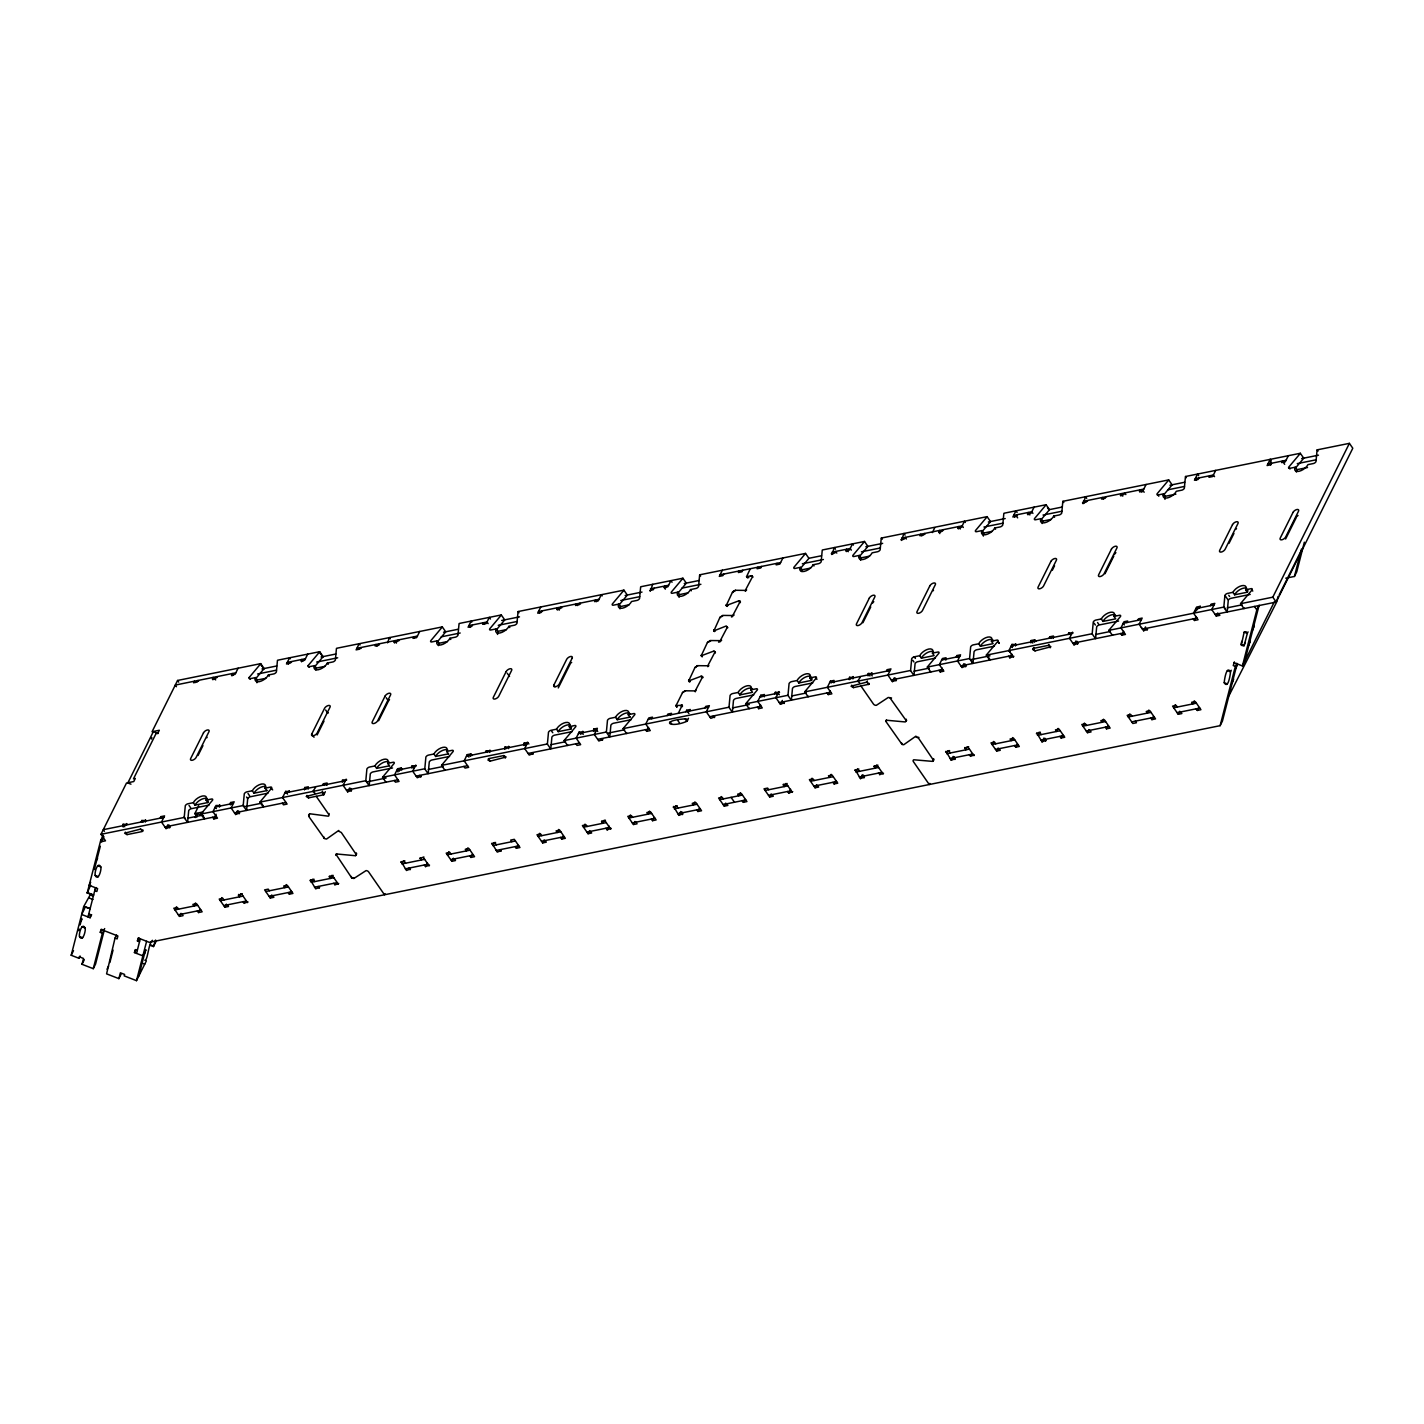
<?xml version="1.0" encoding="UTF-8"?>
<svg xmlns="http://www.w3.org/2000/svg" width="1424" height="1424" viewBox="0 0 1424 1424"><rect width="100%" height="100%" fill="white"/><g stroke="black" fill="none" stroke-linecap="round" stroke-linejoin="round"><path stroke-width="1.5" d="M678.322 713.317L682.096 705.378L676.097 705.503L682.648 692.367L685.122 690.8L695.25 690.907L702.495 677.041L701.195 676.24L688.682 680.939L694.93 667.589L697.635 665.667L707.764 665.773L714.884 652.263L713.709 651.106L701.195 655.805L707.443 642.455L710.149 640.533L720.277 640.64L727.397 627.13L726.222 625.99L713.887 630.868L719.957 617.34L722.644 615.417L732.79 615.524L739.91 601.996L738.736 600.857L726.222 605.556L732.47 592.206L735.158 590.284L745.304 590.39L752.424 576.88L751.676 575.67L746.55 576.667L750.323 568.71M698.009 665.649L696.728 665.951M709.668 641.441L710.558 641.156M734.695 591.191L735.549 590.266M718.55 642.135L719.832 641.815M721.737 616.574L722.644 616.129M731.438 616.984L732.79 616.432M747.28 577.699L747.119 576.595M208.99 805.112L191.279 808.69A2.278 1.104 -34.7 0 0 188.698 810.594L187.648 821.951A2.278 1.104 -34.7 0 1 187.505 822.36L184.105 817.465A2.278 1.104 -34.8 0 0 184.248 817.056L185.298 805.699A2.278 1.104 -34.7 0 1 187.879 803.795L193.326 802.691A7.957 3.863 -34.7 0 1 202.368 796.034A7.957 3.863 -34.7 0 1 206.053 800.128L207.744 802.566L195.035 805.147L193.326 802.691M246.548 797.031L247.687 798.668L246.637 810.007A2.278 1.104 -34.8 0 1 246.494 810.434L243.095 805.539A2.278 1.104 -34.8 0 0 243.237 805.112L244.287 793.773A2.278 1.104 -34.7 0 1 246.868 791.869L252.315 790.765A7.957 3.863 -34.7 0 1 261.357 784.09A7.957 3.863 -34.7 0 1 265.042 788.184L266.733 790.64L254.024 793.204L252.315 790.765M436.954 642.295L445.409 632.238A2.278 1.104 -34.8 0 0 445.694 631.793L442.312 626.898L336.562 648.294A2.278 1.104 -34.7 0 0 336.42 648.721L335.37 660.06A2.278 1.104 -34.7 0 1 332.789 661.964L327.342 663.068A7.957 3.863 -34.7 0 1 318.3 669.743A7.957 3.863 -34.7 0 1 314.633 665.631L309.186 666.735A2.278 1.104 -34.7 0 1 308.136 665.578L319.403 652.156A2.278 1.104 -34.7 0 0 319.706 651.694L323.106 656.589A2.278 1.104 -34.7 0 1 322.803 657.051L314.348 667.108M1250.201 594.413L1230.888 598.329A2.278 1.104 -34.8 0 0 1228.289 600.234L1227.257 611.572A2.261 1.104 -34.9 0 1 1227.096 612L1223.714 607.105A2.278 1.104 -34.8 0 0 1223.857 606.677L1224.907 595.339A2.278 1.104 -34.7 0 1 1227.488 593.434L1232.935 592.331A7.957 3.863 -34.7 0 1 1241.977 585.656A7.957 3.863 -34.7 0 1 1245.644 589.75L1247.335 592.206L1234.626 594.787L1232.935 592.331M79.495 936.511C82.681 942.83 85.992 930.548 85.155 928.021C81.969 921.72 78.658 934.002 79.495 936.511L82.645 937.74M95.177 875.44C98.363 881.741 101.674 869.459 100.837 866.949C97.651 860.63 94.34 872.912 95.177 875.44L98.327 876.668M1224.213 682.719C1228.307 689.714 1230.407 673.801 1230.496 671.79C1226.402 664.794 1224.302 680.708 1224.213 682.719L1227.381 683.947M336.58 855.237L351.817 878.056L353.864 878.483L366.039 870.616A2.278 1.495 26.5 0 1 368.638 871.915L384.48 894.77L385.05 893.613M308.883 814.742L308.866 816.575L324.494 838.611L326.523 839.056L338.734 830.459M356.196 854.881L355.626 855.61L356.587 853.759L355.324 855.699L336.883 854.008L335.922 855.379L336.58 853.67L336.082 854.471M915.952 736.137L903.742 744.734L902.122 744.503L885.764 721.292L886.76 720.259L905.201 721.95L906.465 720.01L906.216 720.9M915.917 736.867L918.516 738.166L933.539 760.345L932.542 761.377L913.799 759.775A2.278 1.477 26.5 0 0 913.425 761.68L929.249 784.535L929.836 783.378M356.32 854.649L341.297 832.488L338.698 831.189M906.269 719.191L906.18 720.58L889.84 697.689L888.238 697.475L876.401 705.289A2.278 1.495 26.5 0 1 873.446 704.026L861.004 686.083M144.785 960.239C147.758 961.307 148.345 943.115 152.439 940.303M80.064 955.967L78.925 958.281L71.2 955.273L83.696 906.59L90.157 894.948M93.735 895.002L87.184 893.062L100.801 840.018L103.365 835.781M80.118 924.888L81.773 918.444M94.322 869.601L100.321 846.23M101.407 841.94L103.098 835.407M95.479 887.757L88.003 916.931L89.534 913.852M78.925 958.281L79.299 956.821L83.518 958.459L82.005 964.297L93.272 968.676L95.568 964.066L104.148 930.655M84.746 908.316L81.684 914.475L90.104 917.75L90.851 914.831L88.751 914.012M93.272 968.676L102.386 933.183L100.285 932.364L101.033 929.445L117.889 935.995L117.142 938.914L115.024 938.096L116.554 935.016M151.46 739.02L151.834 737.561M121.165 974.016L118.868 978.626L106.586 973.856L115.024 938.096M109.879 962.517L113.066 950.075M118.868 978.626L120.381 972.788L124.582 974.425L124.208 975.885L136.49 980.655L146.369 960.862M144.411 954.169L145.924 949.719L142.863 955.86L134.443 952.585L135.191 949.683L137.291 950.502M139.534 941.745L137.434 940.926L138.181 938.007L149.342 942.35L1220.137 725.67L1222.433 721.06L1237.1 663.904M136.544 953.404L140.282 938.825M136.49 980.655L146.619 941.282M138.804 976.045L145.159 951.25M196.387 816.717L197.171 813.602L203.49 816.059M1220.137 725.67L1235.356 666.396L1233.255 665.578L1234.377 661.893M1241.799 641.298L1241.016 644.324L1244.184 645.553L1247.299 633.413L1246 631.704L1244.131 632.185L1241.283 645.286L1243.971 645.926L1244.968 642.527M1234.003 662.658L1242.422 665.934L1256.822 609.864L1259.119 605.253L1244.718 661.323M1278.058 596.425L1276.563 602.245L1228.912 695.82M1285.765 578.197L1294.434 576.453L1301.5 548.934M1304.348 542.206L1296.748 571.825L1294.434 576.453M150.321 945.34L153.472 946.568L155.554 940.071M886.048 720.722L886.458 721.487M886.102 720.419L885.764 721.292L886.458 719.921M906.145 721.22L906.501 720.33L906.002 721.487M87.184 893.062L90.62 885.23M100.801 840.018L101.869 841.566L105.501 840.819L100.979 834.304L126.505 783.022L133.767 781.545L135.298 778.465L133.482 778.839L155.964 733.716L157.779 733.342L159.31 730.263L152.048 731.74L177.573 680.458L260.717 663.637L264.116 668.532A2.278 1.104 -34.7 0 1 263.814 668.995L255.359 679.052M101.869 841.566L103.899 836.564M96.814 859.865L97.58 858.334M90.691 882.221L89.16 885.301L97.597 888.576L96.85 891.495L94.732 890.676L96.262 887.597M127.306 824.371L123.105 824.282L123.194 827.041M125.971 825.083L126.736 823.553M195.195 682.434L194.34 681.224L193.575 682.755L197.206 682.025L197.972 680.476L198.541 681.295M81.132 920.954L81.898 919.406M78.64 930.673L79.406 929.124M71.2 955.273L71.77 954.133M72.357 952.976L73.496 950.662M90.104 917.75L91.634 914.671M141.101 822.022L141.866 820.491L146.067 820.562M212.906 679.782L213.102 677.415L215.683 679.907M145.497 819.761L145.301 822.111M142.97 829.996L142.204 831.545L127.056 834.606L124.636 833.182L140.762 829.053L142.809 831.189L140.495 829.088M82.005 964.297L84.319 959.687M100.285 932.364L101.816 929.285M102.386 933.183L104.682 928.573M160.164 818.159L160.93 816.628L164.561 815.899L161.499 822.04L166.021 828.572L170.043 827.077M231.97 675.919L232.183 673.552L233.305 675.19M231.418 675.101L235.049 674.371L238.111 668.212M198.025 755.503L202.938 745.642M166.021 828.572L167.943 824.727M169.1 825.048L169.652 827.842M107.031 969.21L108.58 966.131M197.099 816.895L194.839 813.62L198.701 805.859M195.213 817.554L197.171 813.602M137.434 940.926L138.965 937.846M134.443 952.585L135.974 949.523M220.222 805.557L216.021 805.486L212.959 811.644L217.48 818.159L213.849 818.907L212.71 817.269M219.652 804.756L219.456 807.105M290.247 658.778L289.553 657.799L286.491 663.958L290.122 663.21L290.888 661.679L291.457 662.498M213.849 818.907L216.145 814.279M153.472 946.568L156.444 940.623M176.469 906.803L174.938 909.883L197.633 905.29M239.659 812.979L235.636 814.492L231.115 807.96L234.177 801.801L230.546 802.549L230.35 804.898M301.585 661.822L301.781 659.472L302.92 661.11M301.016 661.021L304.647 660.273L307.726 654.132M178.57 909.135L177.43 907.515L173.799 908.245L179.46 916.397L180.99 913.336M235.636 814.492L237.559 810.648M238.716 810.968L239.268 813.745M195.533 902.941L194.002 906.02L192.881 904.382L196.512 903.653L202.155 911.805L198.523 912.553L197.402 910.915M198.523 912.553L200.054 909.473M221.877 897.618L220.328 900.698L243.041 896.105M223.977 899.95L222.838 898.33L219.207 899.06L224.867 907.213L226.398 904.133M311.767 734.001L324.53 708.369A3.418 1.655 -34.7 0 1 328.392 705.503A3.418 1.655 -34.7 0 1 329.976 707.265L317.214 732.897A3.418 1.655 -34.7 0 1 313.333 735.763A3.418 1.655 -34.7 0 1 311.767 734.001L314.028 737.258M289.82 791.477L285.637 791.406L282.557 797.547L287.096 804.079L283.465 804.809L282.326 803.172M288.502 792.207L289.268 790.658M317.125 734.962L323.996 721.149M360.023 644.93L359.168 643.719L356.107 649.86L359.738 649.13L360.503 647.6L361.073 648.401M240.941 893.756L239.41 896.835L238.662 894.432M238.271 895.198L242.294 893.702M242.792 901.73L244.305 902.585M243.931 903.368L247.936 901.855M308.136 789.163L308.332 786.796L304.7 787.543L304.505 789.893M377.075 646.104L375.936 644.467L375.171 646.015L378.802 645.268L379.567 643.737M314.918 793.097L312.835 791.424L315.558 787.419M322.696 785.283L323.462 783.734L327.093 783.004L326.897 785.354M394.501 643.025L394.697 640.675L396.406 643.114M309.524 814.083L308.599 815.311M309.934 813.798L328.303 816.183A2.278 1.495 26.5 0 0 328.659 814.279L329.051 813.496M309.257 815.81L309.257 814.243M322.661 791.192L322.091 792.349L306.231 796.443L308.403 797.885L323.8 794.788L324.298 793.293L322.091 792.349L323.8 794.788L325.331 791.708M393.932 642.206L397.563 641.476L398.328 639.946L398.898 640.747M269.367 890.765L268.228 889.146L264.597 889.875L270.257 898.028L271.788 894.948M286.331 884.571L284.8 887.65L283.679 886.013L287.31 885.283L292.952 893.435L289.321 894.165L288.2 892.545M346.726 779.96L342.525 779.889L342.33 782.239M346.157 779.142L343.095 785.3L347.616 791.833L351.639 790.32M414.331 637.632L413.779 636.813L413.013 638.361L416.645 637.614L419.706 631.473M289.321 894.165L290.852 891.104M378.624 720.74L388.449 701.017A3.418 1.655 -34.7 0 1 389.517 699.665M323.96 837.009L323.8 838.077M347.616 791.833L349.539 787.988M350.696 788.309L351.247 791.085M319.67 887.348L315.665 888.843L310.379 879.925M312.675 879.249L311.126 882.31L333.839 877.718M310.005 880.691L314.01 879.178M331.739 875.386L330.208 878.466L329.46 876.063M329.069 876.828L333.091 875.333M333.59 883.361L335.103 884.215M334.729 884.98L338.734 883.485M402.369 769.636L401.248 767.999L397.616 768.729L394.555 774.887L399.076 781.42L395.445 782.15L394.306 780.512M356.392 852.94L356.303 854.329M401.248 767.999L401.052 770.348M471.825 622.039L471.148 621.06L468.087 627.201L471.718 626.471L472.483 624.94M351.283 876.454L351.817 878.056L354.238 877.718M416.342 765.881L412.141 765.792L411.945 768.159M415.772 765.062L412.711 771.221L417.232 777.735L421.255 776.24M484.516 624.353L483.377 622.733L482.611 624.264L486.243 623.534L489.322 617.375L490.443 619.013M410.468 868.96L406.463 870.473L401.176 861.538M403.455 860.861L401.924 863.941L424.637 859.348M400.803 862.321L404.808 860.808M471.985 755.557L470.863 753.919L467.232 754.649L464.153 760.808L468.692 767.34L465.061 768.07L463.921 766.432M540.764 606.962L537.702 613.121L541.334 612.391L542.099 610.843M470.863 753.919L470.65 756.269M421.575 858.939L421.006 860.096L420.258 857.693M419.866 858.458L423.889 856.945M424.388 864.991L425.527 866.611L427.431 862.766M485.531 752.335L486.296 750.786L490.497 750.875M557.336 610.077L557.532 607.728L559.24 610.166M425.527 866.611L429.532 865.116M489.927 750.056L489.731 752.406M448.863 851.677L447.332 854.756L470.027 850.164M509.258 747.084L505.057 746.995L504.861 749.344M508.688 746.265L508.493 748.615M577.432 605.556L576.293 603.918L575.527 605.467L579.159 604.737L579.924 603.189L580.494 604.007M450.963 854.026L449.824 852.389L446.193 853.136L451.853 861.289L453.384 858.209M467.926 847.832L466.396 850.893L465.274 849.274L468.905 848.526L474.548 856.696L470.917 857.426L469.795 855.788M528.891 744.04L527.752 742.402L524.121 743.132L523.925 745.5M555.022 686.635L553.883 685.015L566.663 659.365A3.418 1.655 -34.7 0 1 570.526 656.517A3.418 1.655 -34.7 0 1 572.11 658.262M527.752 742.402L524.691 748.561L529.212 755.076L533.235 753.581M596.496 601.693L595.374 600.074L594.609 601.604L598.24 600.875L601.302 594.716L602.138 595.944M470.917 857.426L472.448 854.347M572.11 658.262L559.329 683.912A3.418 1.655 -34.7 0 1 555.467 686.76A3.418 1.655 -34.7 0 1 553.883 685.015M558.261 687.934L570.045 664.26A3.418 1.655 -34.7 0 1 570.294 663.833M501.266 850.591L497.261 852.104L491.974 843.168M494.253 842.492L492.722 845.571L515.435 840.979M491.6 843.934L495.605 842.438M515.185 846.604L516.325 848.241L517.855 845.162M583.413 732.078L579.212 731.989L576.15 738.148L580.672 744.663L577.04 745.411L575.901 743.773M650.252 591.28L652.744 584.303M582.843 731.26L582.078 732.79L583.199 734.428M649.682 590.462L653.313 589.732L654.079 588.183M539.66 833.307L538.13 836.386L560.825 831.794M602.85 739.501L598.828 740.996L594.306 734.464L597.368 728.323L593.737 729.052L593.541 731.402M665.346 589.144L664.207 587.525L664.972 585.976L666.112 587.614M664.207 587.525L667.838 586.795L670.9 580.636L672.039 582.256M541.761 835.657L540.622 834.019L536.99 834.749L542.651 842.919L544.182 839.84M558.724 829.444L557.193 832.524L556.072 830.904L559.703 830.156L565.346 838.327L561.715 839.056L560.593 837.419M561.715 839.056L563.245 835.977M585.05 824.122L583.52 827.202L606.232 822.609M587.151 826.472L586.029 824.834L582.398 825.564L588.059 833.734L589.589 830.655M722.36 570.223L719.298 576.382L722.929 575.634L723.695 574.103M651.694 718.711L652.459 717.162L648.828 717.91L645.748 724.051L650.287 730.583L646.656 731.313L645.517 729.693M604.132 820.26L602.601 823.339L601.854 820.936M646.656 731.313L648.561 727.468M601.462 821.701L605.485 820.206M605.983 828.234L607.122 829.872L609.027 826.027M667.126 715.578L667.892 714.047L671.523 713.317L670.757 714.848M739.127 570.971L738.362 572.519L741.993 571.789L742.758 570.241M607.122 829.872L611.127 828.359M630.458 814.937L628.927 818.017L651.622 813.424M685.887 711.786L686.653 710.256L690.284 709.508L689.519 711.057M757.888 567.179L757.123 568.728L760.754 567.98L761.52 566.449M632.559 817.287L631.419 815.649L627.788 816.379L633.449 824.532L634.979 821.47M688.504 718.23L686.973 721.292C669.387 728.839 659.454 720.526 685.282 718.853C688.985 718.497 687.329 724.211 685.282 718.853M649.522 811.075L647.991 814.154L646.87 812.517L650.501 811.787L656.144 819.939L652.512 820.687L651.391 819.049M704.951 707.924L705.717 706.393L709.348 705.663L706.286 711.804L710.807 718.337L714.83 716.842M776.97 563.317L776.187 564.865L779.836 564.118L782.897 557.977M652.512 820.687L654.043 817.607M682.861 813.852L678.856 815.347L673.57 806.429M675.848 805.753L674.317 808.832L697.03 804.24M673.196 807.194L677.201 805.699M678.856 815.347L680.761 811.502M681.918 811.84L682.488 814.617M694.93 801.89L693.399 804.969L692.26 803.332L695.891 802.602L701.551 810.754L697.92 811.502L696.781 809.864M697.92 811.502L699.451 808.423M764.243 696.87L764.439 694.503L760.808 695.25L757.746 701.391L762.267 707.924L758.636 708.654L757.497 707.034M831.847 554.523L834.339 547.564L835.479 549.201M758.636 708.654L760.541 704.809M721.256 796.568L719.725 799.647L742.42 795.055M774.567 693.844L775.332 692.313L779.533 692.384M846.372 551.586L846.568 549.237L848.277 551.693M784.446 702.744L780.423 704.257L775.902 697.724L778.964 691.566M775.902 697.724L776.365 696.799M723.356 798.9L722.217 797.28L718.586 798.01L724.246 806.162L725.777 803.083M780.423 704.257L782.346 700.412M740.32 792.705L738.789 795.785L737.65 794.147L741.299 793.417L746.941 801.57L743.31 802.317L742.189 800.68M743.31 802.317L744.841 799.238M768.746 789.715L767.625 788.095L763.994 788.825L769.654 796.977L771.185 793.898M833.841 682.772L834.055 680.423L830.406 681.153L827.344 687.311L831.883 693.844L828.234 694.574L827.113 692.936M901.463 540.444L903.955 533.484L905.094 535.104M862.891 622.751L870.74 606.962M900.894 539.625L904.525 538.895L905.29 537.364L906.412 538.984M785.728 783.52L784.197 786.6L783.431 784.197M828.234 694.574L830.156 690.729M783.058 784.962L787.08 783.467M787.579 791.495L788.718 793.115L790.623 789.27M788.718 793.115L792.723 791.619M853.67 677.379L849.487 677.308L849.274 679.657M853.118 676.56L852.905 678.928M921.862 535.869L920.723 534.231L919.957 535.762L923.589 535.032L924.354 533.502L924.924 534.32M812.054 778.198L810.523 781.26L833.218 776.667M859.687 682.861L857.622 681.188L860.345 677.183M872.449 673.588L868.248 673.499L868.053 675.866M939.858 533.608L938.719 531.971L939.484 530.44L940.623 532.06M867.447 680.957L866.878 682.096L851.018 686.19L853.439 687.614L869.174 684.196L866.878 682.096L868.569 684.552L869.156 683.395M871.88 672.769L871.114 674.3L872.236 675.937M938.719 531.971L942.35 531.241L943.115 529.692M814.154 780.53L813.015 778.892L809.384 779.64L815.044 787.792L816.575 784.713M831.118 774.336L829.587 777.415L828.448 775.777L832.079 775.048L837.739 783.2L834.108 783.93L832.987 782.31M886.547 671.185L887.312 669.654L890.943 668.906L887.882 675.065L892.403 681.598L896.426 680.085M958.352 528.927L958.548 526.577L960.257 529.016M834.108 783.93L835.639 780.868M892.403 681.598L894.325 677.753M895.482 678.073L896.034 680.85M889.84 697.689L891.566 697.974M864.457 777.112L860.434 778.608L855.165 769.672M857.444 769.013L855.913 772.075L878.626 767.483M854.792 770.455L858.797 768.942M860.434 778.608L862.357 774.763M863.514 775.083L864.083 777.878M876.525 765.151L874.977 768.23L874.229 765.827M873.855 766.593L877.86 765.08M878.377 773.125L879.89 773.98M879.516 774.745L883.521 773.25M945.821 660.113L946.034 657.763L942.403 658.493L939.342 664.652L943.863 671.185L940.232 671.914L939.092 670.277M901.178 742.705L902.407 743.933M1017.074 512.444L1015.935 510.824L1012.873 516.965L1016.505 516.236L1017.27 514.687M940.232 671.914L942.136 668.07M956.163 657.105L956.928 655.556L960.559 654.826L957.498 660.985L962.019 667.5L966.024 666.005M1027.968 514.847L1028.164 512.498L1029.872 514.936M917.181 737.134L918.907 737.401M1027.398 514.028L1031.029 513.299L1034.091 507.14M962.019 667.5L963.923 663.655M965.098 663.993L965.65 666.77M933.61 758.618L933.396 759.686M933.806 759.437L932.845 761.288L933.414 760.558M955.255 758.725L951.232 760.238L945.963 751.302M948.242 750.626L946.711 753.705L969.406 749.113M945.589 752.068L949.594 750.573M951.232 760.238L953.154 756.393M954.311 756.714L954.863 759.508M1010.079 652.192L1008.94 650.572L1012.001 644.413L1016.202 644.502M1083.059 503.704L1085.551 496.727L1086.672 498.364M1015.632 643.684L1015.437 646.033M1052.336 570.223L1054.294 566.271A3.4 1.655 -34.7 0 1 1054.561 565.844M1082.489 502.886L1086.12 502.156L1086.886 500.607L1087.455 501.426M967.323 746.781L965.775 749.843L965.027 747.458M1008.708 656.197L1009.83 657.835L1011.752 653.99M964.653 748.223L968.658 746.71M1009.83 657.835L1013.852 656.322M969.174 754.738L970.687 755.61M970.314 756.375L974.319 754.88M1035.835 641.459L1034.714 639.821L1031.083 640.551L1030.869 642.9M1034.714 639.821L1034.5 642.171M1103.458 499.112L1102.318 497.492L1101.553 499.023L1105.184 498.293L1105.95 496.745M1033.806 647.493L1032.614 649.451L1035.034 650.875L1050.894 646.781L1048.473 645.357L1033.343 648.418L1035.034 650.875M993.649 741.441L992.119 744.521L1014.814 739.928M1049.079 638.29L1049.844 636.759L1053.475 636.03L1053.279 638.379M1120.884 496.05L1121.08 493.683L1122.788 496.139M1048.936 644.431L1050.164 647.813M995.75 743.791L994.611 742.153L990.979 742.883L996.64 751.053L998.171 747.974M1012.713 737.579L1011.182 740.658L1010.043 739.038L1013.674 738.291L1019.335 746.461L1015.704 747.191L1014.582 745.553M1068.142 634.445L1068.908 632.897L1073.109 632.986M1139.948 492.188L1140.143 489.838L1141.852 492.277M1072.539 632.167L1069.477 638.326L1073.999 644.841L1078.021 643.345M1139.378 491.369L1143.009 490.639L1146.089 484.48M1015.704 747.191L1017.234 744.111M1105.006 573.747L1113.853 556.001M1073.999 644.841L1075.921 640.996M1077.078 641.316L1077.63 644.111M1046.053 740.355L1042.03 741.868L1036.761 732.933M1039.039 732.256L1037.509 735.336L1060.204 730.743M1036.387 733.698L1040.392 732.203M1042.03 741.868L1043.952 738.024M1045.109 738.344L1045.661 741.121M1058.103 728.394L1056.572 731.473L1055.451 729.853L1059.082 729.106L1064.743 737.276L1061.111 738.006L1059.972 736.368M1061.111 738.006L1062.642 734.926M1126.865 622.555L1127.63 621.024L1123.999 621.754L1120.919 627.913L1125.458 634.428L1121.827 635.175L1120.688 633.538M1198.866 477.948L1198.1 479.496L1194.469 480.226L1197.531 474.067L1198.67 475.705M1121.827 635.175L1123.732 631.33M1084.447 723.072L1082.916 726.151L1105.611 721.559M1137.758 620.348L1138.524 618.817L1142.155 618.087L1139.093 624.228L1143.614 630.761L1147.619 629.248M1209.759 475.741L1208.994 477.289L1212.625 476.542L1215.687 470.401M1086.548 725.421L1085.408 723.784L1081.777 724.513L1087.438 732.684L1088.968 729.604M1143.614 630.761L1145.519 626.916M1103.511 719.209L1101.98 722.288L1100.841 720.651L1104.472 719.921L1110.133 728.091L1106.501 728.821L1105.38 727.183M1106.501 728.821L1108.032 725.742M1129.837 713.887L1128.306 716.966L1151.001 712.374M1193.33 618.835L1194.451 620.472L1198.082 619.743L1193.561 613.21L1196.623 607.051L1200.254 606.321L1199.489 607.852M1271.294 461.002L1270.172 459.365L1267.111 465.523L1270.742 464.794L1271.507 463.245M1229.019 543.327L1233.932 533.466M1148.901 710.024L1147.37 713.104L1146.249 711.466L1149.88 710.736L1155.54 718.889L1151.909 719.636L1150.77 717.999M1194.451 620.472L1196.374 616.628M1151.909 719.636L1153.44 716.557M1210.4 605.645L1211.165 604.114L1214.797 603.384L1211.717 609.525L1216.256 616.058L1219.887 615.328L1218.748 613.691M1288.328 455.698L1285.267 461.857L1281.636 462.586L1282.401 461.056L1284.662 464.313M1216.256 616.058L1217.787 612.979M1175.245 704.702L1173.714 707.781L1196.409 703.189M1177.345 707.034L1176.206 705.414L1172.575 706.144L1178.235 714.296L1179.766 711.235M1194.309 700.839L1192.778 703.919L1191.639 702.281L1195.27 701.551L1200.93 709.704L1197.299 710.451L1196.178 708.814M1197.299 710.451L1198.83 707.372M1285.623 538.984L1296.427 517.286M1248.065 631.864L1247.299 633.413L1244.131 632.185M1231.262 670.259L1230.496 671.79L1227.328 670.562M1253.512 627.094L1254.277 625.563L1252.764 630.013M1235.356 666.396L1236.886 663.317M1236.708 665.489L1237.474 663.94L1235.943 668.408M1249.631 642.171L1250.397 640.64L1248.884 645.09M1244.256 608.137A2.278 1.104 -34.9 0 0 1243.971 608.6L1240.571 603.705L1272.807 597.172L1349.4 443.345L1352.8 448.24L1276.189 602.067L1215.117 614.42M1232.828 680.565L1233.593 679.017L1232.08 683.467M1242.422 665.934L1274.32 601.889M1279.215 594.805L1300.913 551.213M250.268 679.141L249.147 677.504L260.414 664.082A2.278 1.104 -34.7 0 0 260.717 663.637M495.944 630.369L504.399 620.312A2.278 1.104 -34.6 0 0 504.701 619.849L501.301 614.954L459.169 623.481A2.278 1.104 -34.8 0 0 459.026 623.908L457.976 635.246A2.278 1.104 -34.8 0 1 455.395 637.151L449.948 638.255A7.957 3.863 -34.7 0 1 440.906 644.93A7.957 3.863 -34.7 0 1 437.239 640.836L431.792 641.939A2.278 1.104 -34.7 0 1 430.742 640.764L442.01 627.343A2.278 1.104 -34.9 0 0 442.312 626.898M618.55 605.556L627.005 595.499A2.278 1.104 -34.7 0 0 627.29 595.036L623.908 590.141L518.158 611.537A2.278 1.104 -34.8 0 0 518.016 611.964L516.965 623.32A2.278 1.104 -34.7 0 1 514.384 625.225L508.938 626.329A7.957 3.863 -34.7 0 1 499.895 632.986A7.957 3.863 -34.7 0 1 496.228 628.892L490.782 629.995A2.278 1.104 -34.7 0 1 489.731 628.821L500.999 615.417A2.278 1.104 -34.9 0 0 501.301 614.954M677.539 593.612L685.994 583.555A2.278 1.104 -34.6 0 0 686.297 583.11L682.897 578.215L640.764 586.741A2.278 1.104 -34.8 0 0 640.622 587.151L639.572 598.507A2.278 1.104 -34.7 0 1 636.991 600.412L631.544 601.515A7.957 3.863 -34.7 0 1 622.502 608.173A7.957 3.863 -34.7 0 1 618.835 604.079L613.388 605.182A2.278 1.104 -34.8 0 1 612.338 604.007L623.605 590.604A2.278 1.104 -34.9 0 0 623.908 590.141M800.146 568.817L808.601 558.742A2.278 1.104 -34.6 0 0 808.903 558.297M859.135 556.873L867.59 546.816A2.261 1.104 -34.9 0 0 867.875 546.353L864.493 541.458L822.36 549.984A2.278 1.104 -34.5 0 0 822.218 550.412L821.167 561.75A2.278 1.104 -34.7 0 1 818.586 563.655L813.14 564.758A7.957 3.863 -34.7 0 1 804.097 571.433A7.957 3.863 -34.7 0 1 800.43 567.339L794.984 568.443A2.278 1.104 -34.8 0 1 793.933 567.268L805.201 553.847A2.278 1.104 -34.7 0 0 805.503 553.402L808.885 558.297L821.488 555.752M981.741 532.06L990.196 522.003A2.278 1.104 -34.6 0 0 990.499 521.54L987.099 516.645L881.349 538.058A2.278 1.104 -35 0 0 881.207 538.468L880.157 549.824A2.278 1.104 -34.8 0 1 877.576 551.729L872.129 552.832A7.957 3.863 -34.7 0 1 863.086 559.49A7.957 3.863 -34.7 0 1 859.42 555.396L853.973 556.499A2.278 1.104 -34.7 0 1 852.923 555.324L864.19 541.921A2.278 1.104 -34.9 0 0 864.475 541.458M1040.73 520.134L1049.185 510.059A2.261 1.104 -34.9 0 0 1049.47 509.614L1062.162 507.051M994.361 646.193L976.65 649.771A2.278 1.104 -34.7 0 0 974.069 651.676L973.019 663.014A2.278 1.104 -34.5 0 1 972.877 663.442L969.477 658.547A2.278 1.104 -35.1 0 0 969.619 658.137L970.67 646.781A2.278 1.104 -34.7 0 1 973.251 644.876L978.697 643.773A7.957 3.863 -34.7 0 1 987.74 637.098A7.957 3.863 -34.7 0 1 991.407 641.209L996.853 640.106A2.278 1.104 -34.7 0 1 997.921 641.263L986.636 654.684A2.278 1.104 -34.9 0 0 986.334 655.147L989.733 660.042A2.278 1.104 -34.6 0 1 990.018 659.579L988.327 657.14M1163.319 495.321L1171.792 485.264A2.278 1.104 -34.9 0 0 1172.077 484.801L1168.695 479.906L1062.945 501.301A2.278 1.121 -34.2 0 0 1062.785 501.729L1061.752 513.067A2.278 1.104 -34.7 0 1 1059.171 514.972L1053.724 516.075A7.957 3.863 -34.7 0 1 1044.682 522.75A7.957 3.863 -34.7 0 1 1041.015 518.656L1035.551 519.76A2.278 1.104 -34.7 0 1 1034.518 518.585L1045.786 505.164A2.278 1.104 -34.6 0 0 1046.088 504.719L1049.47 509.614M1294.95 468.674L1303.423 458.617A2.278 1.104 -34.6 0 0 1303.725 458.172L1300.308 453.277L1185.551 476.488A2.278 1.104 -34.9 0 0 1185.409 476.915L1184.359 488.272A2.278 1.104 -34.8 0 1 1181.778 490.176L1176.331 491.28A7.957 3.863 -34.7 0 1 1167.288 497.937A7.957 3.863 -34.7 0 1 1163.604 493.843L1158.157 494.947A2.278 1.104 -34.7 0 1 1157.107 493.772L1168.392 480.369A2.278 1.086 -35.1 0 0 1168.677 479.906M1193.561 613.21L1200.254 606.321M488.557 758.654L488.04 760.167L490.248 761.11L506.125 757.016L503.687 755.592L488.557 758.654L490.248 761.11M685.496 690.765L682.416 692.723M747.956 577.112L748.846 577.557M249.147 677.504A2.278 1.104 -34.7 0 0 250.197 678.678L255.644 677.575A7.957 3.863 -34.7 0 0 259.31 681.669A7.957 3.863 -34.7 0 0 268.353 674.994L273.8 673.908A2.278 1.104 -34.7 0 0 276.381 671.986L277.431 660.647A2.278 1.104 -34.8 0 1 277.573 660.22L319.706 651.694M682.897 578.215A2.278 1.104 -34.6 0 1 682.612 578.66L671.327 592.081A2.278 1.104 -34.7 0 0 672.377 593.256L677.824 592.153A7.957 3.863 -34.7 0 0 681.491 596.247A7.957 3.863 -34.7 0 0 690.533 589.572L695.98 588.468A2.278 1.104 -34.7 0 0 698.561 586.563L699.611 575.225A2.278 1.104 -34.7 0 1 699.754 574.798L805.503 553.402M987.117 516.645A2.278 1.121 -34.4 0 1 986.814 517.108L975.511 530.529A2.278 1.104 -34.7 0 0 976.561 531.686L982.026 530.582A7.957 3.863 -34.7 0 0 985.693 534.694A7.957 3.863 -34.7 0 0 994.735 528.019L1000.182 526.916A2.278 1.104 -34.7 0 0 1002.763 525.011L1003.813 513.672A2.278 1.104 -35.1 0 1 1003.956 513.245L1046.088 504.719M1300.326 453.277A2.278 1.104 -34.6 0 1 1300.023 453.722L1288.738 467.143A2.278 1.104 -34.8 0 0 1289.788 468.318L1295.235 467.214A7.957 3.863 -34.7 0 0 1298.919 471.308A7.957 3.863 -34.7 0 0 1307.944 464.633L1313.391 463.53A2.278 1.104 -34.7 0 0 1315.99 461.625L1317.04 450.287A2.278 1.104 -34.6 0 1 1317.164 449.859L1349.4 443.345M235.814 672.822L175.277 685.069L176.416 686.706M305.412 658.742L287.256 662.409L288.396 664.047M356.872 648.329L417.41 636.083M599.006 599.326L538.468 611.59L539.607 613.21M650.448 588.931L668.604 585.246M720.063 574.833L780.601 562.587M1143.775 489.091L1083.255 501.337L1084.376 502.975M1267.876 463.993L1286.032 460.308M212.336 678.963L215.967 678.216L216.751 676.685L217.302 677.504M261.963 668.96L276.701 665.987M321.059 657.016L335.779 654.025M443.558 632.22L458.297 629.23M501.693 620.455L519.493 616.859M556.766 609.258L560.397 608.529L561.163 606.998L561.732 607.799M625.154 595.481L641.993 592.064M684.25 583.52L698.97 580.529M831.278 553.722L834.909 552.975L835.674 551.444L836.814 553.082M845.803 550.768L849.434 550.038L852.495 543.879L853.35 545.107M865.845 546.763L882.666 543.363M957.782 528.108L961.414 527.378L964.493 521.22L965.33 522.448M988.345 521.985L1005.184 518.567M1120.314 495.232L1123.945 494.484L1124.711 492.953L1125.85 494.591M1169.941 485.228L1184.661 482.255M1301.661 458.581L1318.464 455.182M257.566 673.997L276.505 670.17M316.662 662.053L337.702 657.799M441.262 636.831L460.201 633.004M498.258 625.296L517.179 621.469M620.757 600.519L639.696 596.674M681.954 588.13L700.893 584.303M802.353 563.762L823.392 559.507M861.431 551.818L880.37 547.973M983.948 527.022L1002.888 523.195M1043.027 515.061L1061.966 511.234M1167.644 489.856L1184.483 486.438M1297.264 463.619L1316.168 459.792M255.644 677.575L257.335 680.013L265.807 678.305M315.79 669.974A7.957 3.863 -34.7 0 1 316.324 668.087L324.797 666.379M438.414 645.606A7.957 3.863 -34.7 0 1 438.93 643.274L447.403 641.565M496.228 628.892L497.919 631.348L506.392 629.622M620.01 608.867A7.957 3.863 -34.7 0 1 620.526 606.535L628.999 604.808M677.824 592.153L679.515 594.591L687.988 592.882M801.587 571.469A7.957 3.863 -34.7 0 1 802.121 569.778L810.594 568.069M860.594 560.255A7.957 3.863 -34.7 0 1 861.111 557.852L869.583 556.125M983.183 534.712A7.957 3.863 -34.7 0 1 983.717 533.039L992.19 531.33M1042.19 523.516A7.957 3.863 -34.7 0 1 1042.706 521.095L1051.179 519.386M1163.604 493.843L1165.313 496.3L1175.904 494.146M1296.427 472.056A7.957 3.863 -34.7 0 1 1296.944 469.653L1307.535 467.517M206.053 800.128L211.5 799.024A2.278 1.104 -34.7 0 1 212.55 800.199L201.265 813.602A2.278 1.104 -34.7 0 0 200.962 814.065L204.362 818.96A2.278 1.104 -34.7 0 1 204.647 818.497M265.042 788.184L270.489 787.08A2.278 1.104 -34.7 0 1 271.539 788.255L260.254 801.676A2.278 1.104 -34.7 0 0 259.951 802.121L263.351 807.016A2.278 1.104 -34.7 0 1 263.654 806.571L260.823 802.477M374.921 765.952L376.63 768.39L389.339 765.827L387.648 763.371A7.957 3.863 -34.7 0 0 383.964 759.277A7.957 3.863 -34.7 0 0 374.921 765.952L369.475 767.055A2.278 1.104 -34.7 0 0 366.894 768.96L365.843 780.299A2.278 1.104 -34.8 0 1 365.701 780.726L369.101 785.621A2.278 1.104 -34.4 0 0 369.243 785.194L370.293 773.855A2.278 1.104 -34.7 0 1 372.874 771.95L392.543 767.963M387.648 763.371L393.095 762.267A2.278 1.104 -34.7 0 1 394.145 763.442L382.86 776.863A2.278 1.104 -34.7 0 0 382.558 777.308L385.957 782.203A2.278 1.104 -34.7 0 1 386.26 781.758M433.911 754.008L435.619 756.464L448.329 753.883L446.638 751.445A7.957 3.863 -34.7 0 0 442.953 747.351A7.957 3.863 -34.7 0 0 433.911 754.008L428.464 755.112A2.278 1.104 -34.7 0 0 425.883 757.016L424.833 768.373A2.278 1.104 -34.7 0 1 424.69 768.782L428.09 773.677A2.278 1.104 -34.6 0 0 428.232 773.268L429.283 761.911A2.278 1.104 -34.7 0 1 431.864 760.007L449.575 756.429M446.638 751.445L452.084 750.341A2.278 1.104 -34.7 0 1 453.135 751.516L441.849 764.919A2.278 1.104 -34.8 0 0 441.565 765.382L444.947 770.277A2.278 1.104 -34.6 0 1 445.231 769.814M556.517 729.195L558.226 731.651L570.935 729.07L569.226 726.632A7.957 3.863 -34.7 0 0 565.559 722.538A7.957 3.863 -34.7 0 0 556.517 729.195L551.07 730.298A2.278 1.104 -34.7 0 0 548.489 732.203L547.439 743.559A2.278 1.104 -34.7 0 1 547.297 743.987L550.696 748.882A2.278 1.104 -34.7 0 0 550.839 748.454L551.889 737.116A2.278 1.104 -34.7 0 1 554.47 735.193L572.181 731.616M569.226 726.632L574.691 725.528A2.278 1.104 -34.7 0 1 575.741 726.703L564.456 740.106A2.278 1.104 -34.7 0 0 564.153 740.569L567.553 745.464A2.278 1.121 -34.5 0 1 567.838 745.001M615.506 717.269L617.215 719.707L629.924 717.144L628.215 714.688A7.957 3.863 -34.7 0 0 624.549 710.594A7.957 3.863 -34.7 0 0 615.506 717.269L610.059 718.372A2.278 1.104 -34.7 0 0 607.478 720.277L606.428 731.616A2.278 1.104 -34.7 0 1 606.286 732.043L609.686 736.938A2.278 1.104 -34.8 0 0 609.828 736.511L610.878 725.172A2.278 1.104 -34.7 0 1 613.459 723.267L631.17 719.69M628.215 714.688L633.68 713.584A2.278 1.104 -34.7 0 1 634.73 714.759L623.445 728.18A2.278 1.104 -34.7 0 0 623.142 728.625L626.542 733.52A2.278 1.104 -35 0 1 626.845 733.075M738.113 692.456L739.821 694.912L752.531 692.331L750.822 689.892A7.957 3.863 -34.7 0 0 747.155 685.781A7.957 3.863 -34.7 0 0 738.113 692.456L732.666 693.559A2.278 1.104 -34.7 0 0 730.085 695.464L729.035 706.802A2.278 1.104 -34.8 0 1 728.892 707.23L732.292 712.125A2.278 1.104 -35 0 0 732.434 711.715L733.485 700.359A2.278 1.104 -34.7 0 1 736.066 698.454L753.777 694.876M750.822 689.892L756.269 688.789A2.278 1.104 -34.7 0 1 757.319 689.946L746.051 703.367A2.278 1.104 -34.9 0 0 745.767 703.83L749.149 708.725A2.278 1.104 -34.7 0 1 749.433 708.262M797.102 680.53L798.811 682.968L811.52 680.405L809.811 677.949A7.957 3.863 -34.7 0 0 806.144 673.855A7.957 3.863 -34.7 0 0 797.102 680.512L791.655 681.615A2.278 1.104 -34.7 0 0 789.074 683.538L788.024 694.876A2.278 1.104 -34.5 0 1 787.899 695.304L791.281 700.199A2.278 1.104 -34.5 0 0 791.424 699.771L792.474 688.433A2.278 1.104 -34.7 0 1 795.055 686.51L812.766 682.933M809.811 677.949L815.258 676.845A2.278 1.104 -34.8 0 1 816.308 678.02L805.041 691.423A2.278 1.104 -35 0 0 804.756 691.886L808.138 696.781A2.278 1.104 -34.6 0 1 808.423 696.318M935.354 658.119L917.661 661.715A2.278 1.104 -34.7 0 0 915.08 663.62L914.03 674.958A2.278 1.086 -35.4 0 1 913.87 675.385L910.488 670.49A2.278 1.104 -34.5 0 0 910.63 670.063L911.68 658.725A2.278 1.104 -34.7 0 1 914.261 656.82L919.708 655.716A7.957 3.863 -34.7 0 1 928.751 649.041A7.957 3.863 -34.7 0 1 932.417 653.135L934.126 655.592L921.417 658.155L919.708 655.716M932.417 653.135L937.864 652.032A2.278 1.104 -34.8 0 1 938.914 653.207L927.647 666.628A2.278 1.121 -34.3 0 0 927.327 667.073L930.744 671.968A2.278 1.104 -34.9 0 1 931.047 671.523M1101.304 618.959L1102.995 621.416L1115.722 618.835L1114.013 616.396A7.957 3.863 -34.7 0 0 1110.346 612.302A7.957 3.863 -34.7 0 0 1101.304 618.959L1095.857 620.063A2.278 1.104 -34.8 0 0 1093.276 621.968L1092.226 633.324A2.261 1.104 -34.9 0 1 1092.083 633.751L1095.483 638.646A2.278 1.104 -34.8 0 0 1095.626 638.219L1096.676 626.863A2.278 1.104 -34.7 0 1 1099.257 624.958L1118.57 621.06M1114.013 616.396L1119.46 615.293A2.278 1.104 -34.7 0 1 1120.51 616.467L1109.243 629.871A2.278 1.104 -34.9 0 0 1108.94 630.334L1112.34 635.229A2.278 1.104 -34.9 0 1 1112.642 634.766M1245.644 589.767L1251.091 588.664A2.278 1.104 -34.7 0 1 1252.141 589.821L1240.856 603.242A2.261 1.104 -34.9 0 0 1240.571 603.687M978.697 643.773L980.406 646.229L993.115 643.648L991.407 641.209M267.979 793.168L250.268 796.764A2.278 1.104 -34.7 0 0 247.687 798.668M163.796 817.429L103.276 829.676L104.397 831.313M233.411 803.35L215.255 807.016L216.377 808.654M284.871 792.937L345.391 780.69M415.007 766.593L396.851 770.277L397.972 771.915M466.467 756.197L526.987 743.933M578.447 733.538L596.603 729.853L597.724 731.491M648.045 719.44L708.582 707.194M760.042 696.781L778.198 693.114L779.32 694.734M829.64 682.701L890.178 670.455M941.638 660.042L959.794 656.357M1071.774 633.698L1011.236 645.944L1012.375 647.582M1141.389 619.618L1123.233 623.285L1124.355 624.922M1195.857 608.6L1214.031 604.915M194.839 813.62L203.009 811.983M100.979 834.304L184.105 817.465M200.962 814.065L243.095 805.539M259.951 802.121L365.701 780.726M382.558 777.308L424.69 768.782M441.547 765.382L547.297 743.987M564.153 740.569L606.286 732.043M623.142 728.625L728.892 707.23M745.749 703.83L787.881 695.304M804.738 691.886L910.488 670.49M927.344 667.073L969.477 658.547M986.334 655.147L1092.083 633.751M1108.94 630.334L1223.714 607.105M187.665 818.195L202.386 815.204M244.643 806.66L261.482 803.243M367.143 781.865L386.082 778.038M428.339 769.476L443.078 766.504M550.857 744.699L565.577 741.708M607.834 733.164L624.673 729.764M732.452 707.942L749.273 704.542M791.53 695.998L806.269 693.007M914.03 671.202L928.768 668.23M971.026 659.668L989.965 655.841M1095.626 634.463L1110.364 631.473M1227.346 607.799L1242.048 604.826M164.899 826.935L216.341 816.539M234.515 812.855L285.957 802.442M346.495 790.195L397.937 779.782M416.111 776.116L467.553 765.703M528.09 753.456L579.532 743.043M597.688 739.359L649.148 728.946M709.686 716.699L761.128 706.286M779.284 702.619L830.744 692.206M891.282 679.96L942.724 669.547M960.88 665.88L1012.339 655.467L1013.461 657.087M1072.877 643.221L1124.319 632.808M265.736 891.513L288.431 886.921M765.115 790.462L787.828 785.852M178.338 914.778L201.033 910.185M223.728 905.593L246.423 901M269.136 896.408L291.831 891.816M314.526 887.205L337.221 882.613M405.324 868.836L428.019 864.243M450.732 859.651L473.427 855.059M496.122 850.466L518.817 845.874M541.529 841.281L564.224 836.689M586.919 832.097L609.614 827.504M632.309 822.912L655.022 818.319M677.717 813.727L700.412 809.135M723.107 804.542L745.82 799.95M768.515 795.357L791.21 790.765M813.905 786.155L836.618 781.562M859.313 776.97L882.008 772.378M950.111 758.6L972.806 754.008M995.501 749.416L1018.213 744.823M1040.908 740.231L1063.603 735.638M1086.298 731.046L1109.011 726.454M1131.706 721.861L1154.401 717.269M1177.096 712.676L1199.809 708.084M179.46 916.397L183.091 915.668L181.969 914.03M224.867 907.213L228.499 906.483L227.359 904.845M270.257 898.028L273.889 897.298L272.767 895.66M451.853 861.289L455.484 860.559L454.363 858.921M516.325 848.241L519.956 847.511L514.295 839.341L510.664 840.089L511.803 841.709M542.651 842.919L546.282 842.171L545.161 840.552M588.059 833.734L591.69 832.987L590.551 831.367M633.449 824.532L637.08 823.802L635.958 822.182M724.246 806.162L727.878 805.432L726.756 803.795M769.654 796.977L773.285 796.247L772.146 794.61M815.044 787.792L818.675 787.063L817.536 785.425M996.64 751.053L1000.271 750.306L999.132 748.686M1087.438 732.684L1091.069 731.936L1089.93 730.316M1178.235 714.296L1181.867 713.566L1180.727 711.929M682.363 706.66L681.793 704.933L680.636 705.699M745.304 591.316L746.639 589.928M721.63 640.177L721.078 640.907M707.443 642.455L709.223 641.69M695.25 691.815L695.944 690.177M708.885 665.667L707.764 666.681M158.1 733.52L153.347 731.669L127.822 782.951L130.972 784.179M97.669 865.721L100.837 866.949M87.416 892.545L92.151 894.397M90.94 895.251L93.308 896.177M89.018 897.939L92.969 899.487M85.476 906.821L90.228 908.672L83.696 906.59M150.446 944.86L152.03 945.483M81.987 926.793L85.155 928.021M143.165 963.478L144.75 964.101M739.786 600.91L740.32 602.619M714.118 631.295L713.762 629.782M715.026 651.605L715.311 652.868M690.355 681.028L689.91 681.847L688.735 680.031M714.154 630.957L715.364 630.779M726.4 605.734L727.878 605.645M727.824 627.735L726.649 626.596M701.551 655.859L701.801 656.606M700.768 676.382L702.673 676.916M1317.182 449.859L1318.019 451.088M1295.235 467.214L1296.944 469.653M1289.165 467.748L1290.019 468.977M1214.53 476.648L1213.39 475.011L1195.234 478.678L1196.374 480.315M1272.807 597.172L1276.189 602.067M1185.551 476.488L1186.388 477.716M1251.945 589.874L1252.782 591.102M1254.473 606.464L1256.822 609.864M1228.752 595.268L1229.606 596.496M1157.961 495L1158.816 496.228M1225.334 595.944L1226.171 597.172M1226.598 597.795L1227.88 599.629M1223.857 606.677L1225.548 609.134M1143.009 490.639L1144.148 492.259M1195.822 616.467L1196.961 618.105L1142.475 629.123L1141.354 627.503M1062.945 501.301L1063.799 502.53M1146.106 628.393L1147.246 630.031M1053.724 516.075L1054.561 517.304M1047.494 507.62L1048.616 509.258M1041.015 518.656L1042.706 521.095M1032.934 513.388L1031.795 511.75L1013.639 515.435L1014.778 517.054M1097.548 622.519L1098.83 624.353M1094.13 623.196L1095.394 625.029M1016.505 516.236L1017.644 517.873M1131.938 716.236L1130.816 714.599L1127.185 715.329L1132.828 723.481L1136.459 722.751L1135.337 721.131M1068.908 632.897L1070.047 634.534M994.735 528.019L995.572 529.247M982.026 530.582L983.717 533.039M1049.844 636.759L1050.965 638.397M963.318 527.467L962.197 525.848L901.659 538.094L902.78 539.714M1031.083 640.551L1032.774 643.007M934.642 527.966L932.346 532.576M1012.001 644.413L1013.14 646.051M1008.94 650.572L1012.339 655.467M997.904 641.263L999.043 642.9M997.993 641.726L999.132 643.363M1040.018 732.968L1041.14 734.606M971.31 660.576L972.45 662.213M881.349 538.058L882.204 539.269M956.928 655.556L958.049 657.194M859.42 555.396L861.111 557.852M851.338 550.127L850.199 548.507L832.043 552.174L833.182 553.811M928.199 667.447L929.338 669.066M914.261 656.82L915.401 658.44M912.82 660.344L913.941 661.982M968.284 747.475L973.945 755.646M949.221 751.338L950.342 752.976M887.312 669.654L888.451 671.274M813.14 564.758L813.976 565.987M800.43 567.339L802.121 569.778M868.248 673.499L869.939 675.955M849.487 677.308L850.609 678.928M851.748 685.175L853.439 687.614M830.406 681.153L831.545 682.79M752.032 575.688L752.976 577.147M752.086 576.275L750.804 575.883M747.956 577.806L746.55 576.667M877.487 765.863L883.147 774.015M815.827 677.664L816.967 679.301M858.423 769.708L859.544 771.345M734.25 591.441L733.396 591.138M739.519 600.821L740.48 601.96M739.163 600.786L738.718 601.622M733.111 592.455L732.47 592.206M734.143 615.061L733.182 615.168M726.276 604.648L726.578 605.592M726.133 605.307L727.094 606.446M699.754 574.798L700.608 576.026M782.915 701.89L784.054 703.509M775.332 692.313L776.454 693.933M720.615 617.589L719.957 617.34M690.533 589.572L691.37 590.8M760.808 695.25L761.929 696.87M713.62 630.423L714.581 631.58M720.277 640.64L720.277 641.565M715.435 652.53L714.136 651.053M701.124 655.236L702.424 656.731M786.689 784.232L792.349 792.385M695.891 667.464L695.161 667.233M701.979 676.186L702.922 677.664M688.611 680.369L689.109 681.544M713.317 715.969L714.439 717.607M688.593 680.672L689.287 681.722M618.835 604.079L620.526 606.535M686.653 710.256L688.913 713.513M681.793 704.933L682.523 705.984M676.222 705.147L677.041 706.963M676.774 706.856L676.08 705.806L676.596 706.678M677.717 720.384L679.408 722.822M731.064 797.351L734.464 802.246M670.152 721.915L671.843 724.353M676.827 806.465L677.949 808.084M518.158 611.537L519.012 612.765M601.337 738.629L602.459 740.266M593.737 729.052L595.428 731.491M508.938 626.329L509.792 627.539M579.212 731.989L580.903 734.446M488.147 623.623L487.008 621.985L468.852 625.67L469.991 627.308M551.64 731.117L552.779 732.755M507.247 673.249L509.525 676.507M605.093 820.972L610.754 829.142M531.722 752.709L532.843 754.346M524.121 743.132L525.83 745.589M449.948 638.255L450.785 639.483M437.239 640.836L438.93 643.274M505.057 746.995L506.196 748.632M503.687 755.592L505.378 758.049M486.296 750.786L487.417 752.424M390.283 638.806L389.428 637.596L387.559 642.811M467.232 754.649L468.923 757.105M495.232 843.204L496.353 844.841M499.753 849.736L500.892 851.356M386.189 697.742L388.449 701.017M419.742 775.368L420.863 777.006M412.141 765.792L413.832 768.248M327.342 663.068L328.196 664.296M319.973 652.975L321.112 654.595M321.664 655.414L322.803 657.051M397.616 768.729L399.307 771.185M314.633 665.631L316.324 668.087M308.136 665.578L309.257 667.197M325.651 709.989L327.929 713.264A3.418 1.655 -34.7 0 1 328.179 712.837M423.498 857.729L429.158 865.881M404.434 861.573L405.555 863.211M408.955 868.106L410.094 869.744M268.353 674.994L269.207 676.222M260.984 664.901L262.123 666.539M262.675 667.358L263.814 668.995M323.462 783.734L324.601 785.372M316.217 796.319L328.677 814.279M304.7 787.543L305.822 789.163M306.961 795.411L308.652 797.849M285.637 791.406L287.523 794.111M332.7 876.098L338.36 884.251M271.041 787.899L272.66 789.893M177.573 680.458L178.712 682.096M313.636 879.961L314.757 881.581M318.157 886.476L319.296 888.113M248.007 793.488L249.698 795.945M243.237 805.112L244.376 806.749M230.546 802.549L231.685 804.168M201.834 814.421L204.095 817.679M189.018 805.432L190.709 807.871M241.902 894.468L247.562 902.62M184.248 817.056L185.387 818.675M160.93 816.628L162.069 818.266M141.866 820.491L143.005 822.111M123.105 824.282L124.796 826.739M125.365 832.15L127.056 834.606M1270.172 459.365L1270.742 464.794M571.113 662.908A3.418 1.655 -34.7 0 1 571.665 662.463M389.553 765.347A7.957 3.863 -34.7 0 1 389.339 765.827M376.63 768.39A7.957 3.863 -34.7 0 1 383.02 762.623A7.957 3.863 -34.7 0 1 389.375 762.392M448.542 753.403A7.957 3.863 -34.7 0 1 448.329 753.883M435.619 756.464A7.957 3.863 -34.7 0 1 441.298 751.053A7.957 3.863 -34.7 0 1 447.688 749.967M497.652 634.445A7.957 3.863 -34.7 0 1 497.919 631.348M208.242 801.142A7.957 3.863 -34.7 0 1 207.744 802.566M195.035 805.147A7.957 3.863 -34.7 0 1 200.713 799.736A7.957 3.863 -34.7 0 1 207.103 798.65M266.947 790.16A7.957 3.863 -34.7 0 1 266.733 790.64M254.024 793.204A7.957 3.863 -34.7 0 1 265.683 786.546M256.907 682.755A7.957 3.863 -34.7 0 1 257.335 680.031M206.854 737.757A3.4 1.655 -34.7 0 1 207.121 737.329M571.451 726.756A7.957 3.863 -34.8 0 1 570.917 729.088M558.226 731.651A7.957 3.863 -34.8 0 1 563.922 726.24A7.957 3.863 -34.8 0 1 570.294 725.154M630.138 716.664A7.957 3.863 -34.7 0 1 629.924 717.144M617.215 719.707A7.957 3.863 -34.7 0 1 623.961 713.78A7.957 3.863 -34.7 0 1 630.191 714.029M679.088 597.332A7.957 3.863 -34.7 0 1 679.515 594.591M872.698 603.028A3.418 1.655 -34.7 0 1 873.784 601.676M933.236 590.764A3.418 1.655 -34.7 0 1 933.485 590.337M921.399 658.155A7.957 3.863 -34.7 0 1 927.095 652.744A7.957 3.863 -34.7 0 1 933.485 651.658M980.388 646.229A7.957 3.88 -34.7 0 1 987.224 640.266A7.957 3.88 -34.7 0 1 993.418 640.622M983.414 536.083A7.957 3.863 -34.7 0 1 983.201 535.442M1114.832 554.025A3.4 1.655 -34.7 0 1 1115.9 552.672M1236.139 529.105A3.418 1.655 -34.7 0 1 1236.513 528.642M1297.033 516.396A3.4 1.655 -34.7 0 1 1298.029 515.488M1247.869 590.533A7.957 3.88 -34.7 0 1 1247.353 592.206M1234.626 594.787A7.957 3.88 -34.7 0 1 1240.322 589.376A7.957 3.88 -34.7 0 1 1246.712 588.29M1103.013 621.416A7.957 3.863 -34.7 0 1 1109.26 615.72A7.957 3.863 -34.7 0 1 1115.633 615.293M1165.01 499.326A7.957 3.863 -34.7 0 1 1165.313 496.3M739.821 694.912A7.957 3.863 -34.7 0 1 746.069 689.198A7.957 3.863 -34.7 0 1 752.442 688.789M812.036 678.714A7.957 3.863 -34.7 0 1 811.52 680.405M798.811 682.968A7.957 3.863 -34.7 0 1 804.489 677.557A7.957 3.863 -34.7 0 1 810.879 676.471M203.472 732.862L190.691 758.494A3.4 1.655 -34.7 0 0 192.276 760.256A3.4 1.655 -34.7 0 0 196.138 757.39L208.919 731.758A3.4 1.655 -34.7 0 0 207.334 729.996A3.4 1.655 -34.7 0 0 203.472 732.862M385.067 696.122L372.287 721.754A3.4 1.655 -34.7 0 0 373.871 723.517A3.4 1.655 -34.7 0 0 377.734 720.651L390.514 695.019A3.4 1.655 -34.7 0 0 388.93 693.257A3.4 1.655 -34.7 0 0 385.067 696.122M506.125 671.612L493.363 697.262A3.418 1.655 -34.8 0 0 494.929 699.006A3.418 1.655 -34.8 0 0 498.809 696.158L511.572 670.508A3.418 1.655 -34.7 0 0 509.988 668.764A3.418 1.655 -34.7 0 0 506.125 671.612M869.316 598.133L856.536 623.765A3.418 1.655 -34.7 0 0 858.12 625.528A3.418 1.655 -34.7 0 0 862.001 622.662L874.763 597.03A3.418 1.655 -34.7 0 0 873.179 595.268A3.418 1.655 -34.7 0 0 869.316 598.133M929.836 585.869L917.074 611.519A3.4 1.655 -34.7 0 0 918.658 613.281A3.4 1.655 -34.7 0 0 922.521 610.415L935.283 584.783A3.4 1.655 -34.7 0 0 933.717 583.021A3.4 1.655 -34.7 0 0 929.836 585.869M1050.912 561.376L1038.132 587.026A3.418 1.655 -34.7 0 0 1039.716 588.771A3.418 1.655 -34.7 0 0 1043.596 585.923L1056.359 560.273A3.418 1.655 -34.7 0 0 1054.775 558.528A3.418 1.655 -34.7 0 0 1050.912 561.376M1111.432 549.13L1098.669 574.762A3.418 1.655 -34.7 0 0 1100.254 576.524A3.418 1.655 -34.7 0 0 1104.116 573.676L1116.879 548.026A3.418 1.655 -34.7 0 0 1115.312 546.264A3.418 1.655 -34.7 0 0 1111.432 549.13M1232.508 524.637L1219.727 550.269A3.4 1.655 -34.7 0 0 1221.311 552.031A3.4 1.655 -34.7 0 0 1225.174 549.166L1237.954 523.534A3.4 1.655 -34.8 0 0 1236.37 521.771A3.4 1.655 -34.8 0 0 1232.508 524.637M1293.028 512.391L1280.265 538.023A3.4 1.655 -34.7 0 0 1281.831 539.785A3.4 1.655 -34.7 0 0 1285.712 536.919L1298.474 511.287A3.4 1.655 -34.7 0 0 1296.908 509.525A3.4 1.655 -34.7 0 0 1293.028 512.391"/></g></svg>
